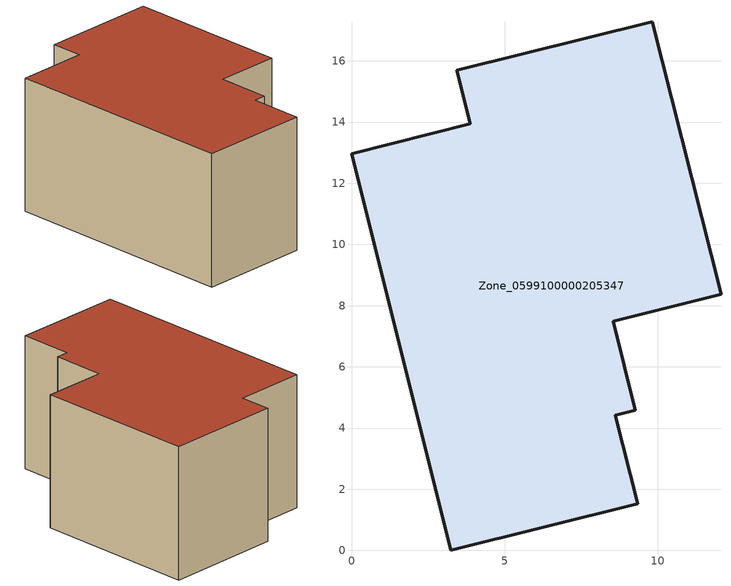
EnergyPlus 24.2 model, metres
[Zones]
Zone_0599100000205347
 floor ground (C_G): 8.62,4.43 9.35,1.52 3.24,0 0,12.97 3.88,13.94 3.44,15.69 9.83,17.29 12.07,8.37 8.55,7.49 9.28,4.59 z0
 wall outside (C_F): 9.35,1.52 8.62,4.43 9.28,4.59 8.55,7.49 12.07,8.37 9.83,17.29 3.44,15.69 3.88,13.94 0,12.97 3.24,0 9.35,1.52 z0:7.55
 roof outside (C_R): 8.55,7.49 12.07,8.37 9.83,17.29 3.44,15.69 3.88,13.94 0,12.97 3.24,0 9.35,1.52 8.62,4.43 9.28,4.59 z7.55
[BUILDING]
Pand.0599100000205347: North Axis=0; Terrain=City; Loads Convergence Tolerance Value=0.04; Temperature Convergence Tolerance Value=0.4; Solar Distribution=FullExterior; Maximum Number of Warmup Days=25; Minimum Number of Warmup Days=1
[Site:Location]
Rotterdam.The.Hague.AP_ZH_NLD Design_Conditions: Latitude=51.96; Longitude=4.45; Time Zone=1; Elevation=-4.5
[SITE:GROUNDTEMPERATURE:BUILDINGSURFACE]
18, 18, 18, 18, 18, 18, 18, 18, 18, 18, 18, 18
[MATERIAL] Thermal Absorptance=0.9; Solar Absorptance=0.7; Visible Absorptance=0.7
Name | Roughness | Thickness | Conductivity | Density | Specific Heat
G.TC.1965-1974 | MediumSmooth | 0.15 | 0.882353 | 540 | 1210
F.TC.1965-1974 | Rough | 0.3 | 0.697674 | 1920 | 840
R.TC.1965-1974 | MediumRough | 0.2 | 0.232558 | 1500 | 1000
[CONSTRUCTION]
C_G: G.TC.1965-1974
C_F: F.TC.1965-1974
C_R: R.TC.1965-1974
[ZONE]
Zone_0599100000205347: Type=1; Multiplier=1; Ceiling Height=Autocalculate; Volume=Autocalculate; Floor Area=autocalculate; Part of Total Floor Area=Yes
[ZONEINFILTRATION:DESIGNFLOWRATE]
Infil_Zone_0599100000205347: Zone or ZoneList or Space or SpaceList=Zone_0599100000205347; Schedule=AlwaysOn; Design Flow Rate Calculation Method=Flow/Area; Flow Rate per Floor Area=0.003; Constant Term Coefficient=1; Temperature Term Coefficient=0; Velocity Term Coefficient=0; Velocity Squared Term Coefficient=0
[HVACTEMPLATE:ZONE:IDEALLOADSAIRSYSTEM]
Zone_0599100000205347: Maximum Heating Supply Air Temperature=50; Minimum Cooling Supply Air Temperature=13; Maximum Heating Supply Air Humidity Ratio=0.0156; Minimum Cooling Supply Air Humidity Ratio=0.0077; Heating Limit=NoLimit; Cooling Limit=NoLimit; Dehumidification Control Type=ConstantSensibleHeatRatio; Cooling Sensible Heat Ratio=0.7; Dehumidification Setpoint=60; Humidification Control Type=None; Humidification Setpoint=30; Outdoor Air Method=None; Outdoor Air Flow Rate per Person=0.00944; Outdoor Air Flow Rate per Zone Floor Area=0; Outdoor Air Flow Rate per Zone=0; Demand Controlled Ventilation Type=None; Outdoor Air Economizer Type=NoEconomizer; Heat Recovery Type=None; Sensible Heat Recovery Effectiveness=0.7; Latent Heat Recovery Effectiveness=0.65
[ZONECONTROL:THERMOSTAT]
ThermostatControl_Zone_0599100000205347: Zone or ZoneList=Zone_0599100000205347; Control Type Schedule=DualSetpointControlType; Control 1=Thermostat_Zone_0599100000205347; Temperature Difference Between Cutout And Setpoint=0
[THERMOSTATSETPOINT:DUALSETPOINT]
Thermostat_Zone_0599100000205347: Heating Setpoint Temperature Schedule=HeatingSetpoint_Zone_0599100000205347; Cooling Setpoint Temperature Schedule=CoolingSetpoint_Zone_0599100000205347
[SCHEDULE:COMPACT]
HeatingSetpoint_Zone_0599100000205347: Through: 12/31, For: AllDays, Until: 24:00, 21
CoolingSetpoint_Zone_0599100000205347: Through: 12/31, For: AllDays, Until: 24:00, 24
DualSetpointControlType: Through: 12/31, For: AllDays, Until: 24:00, 4
AlwaysOn: Through: 12/31, For: AllDays, Until: 24:00, 1
